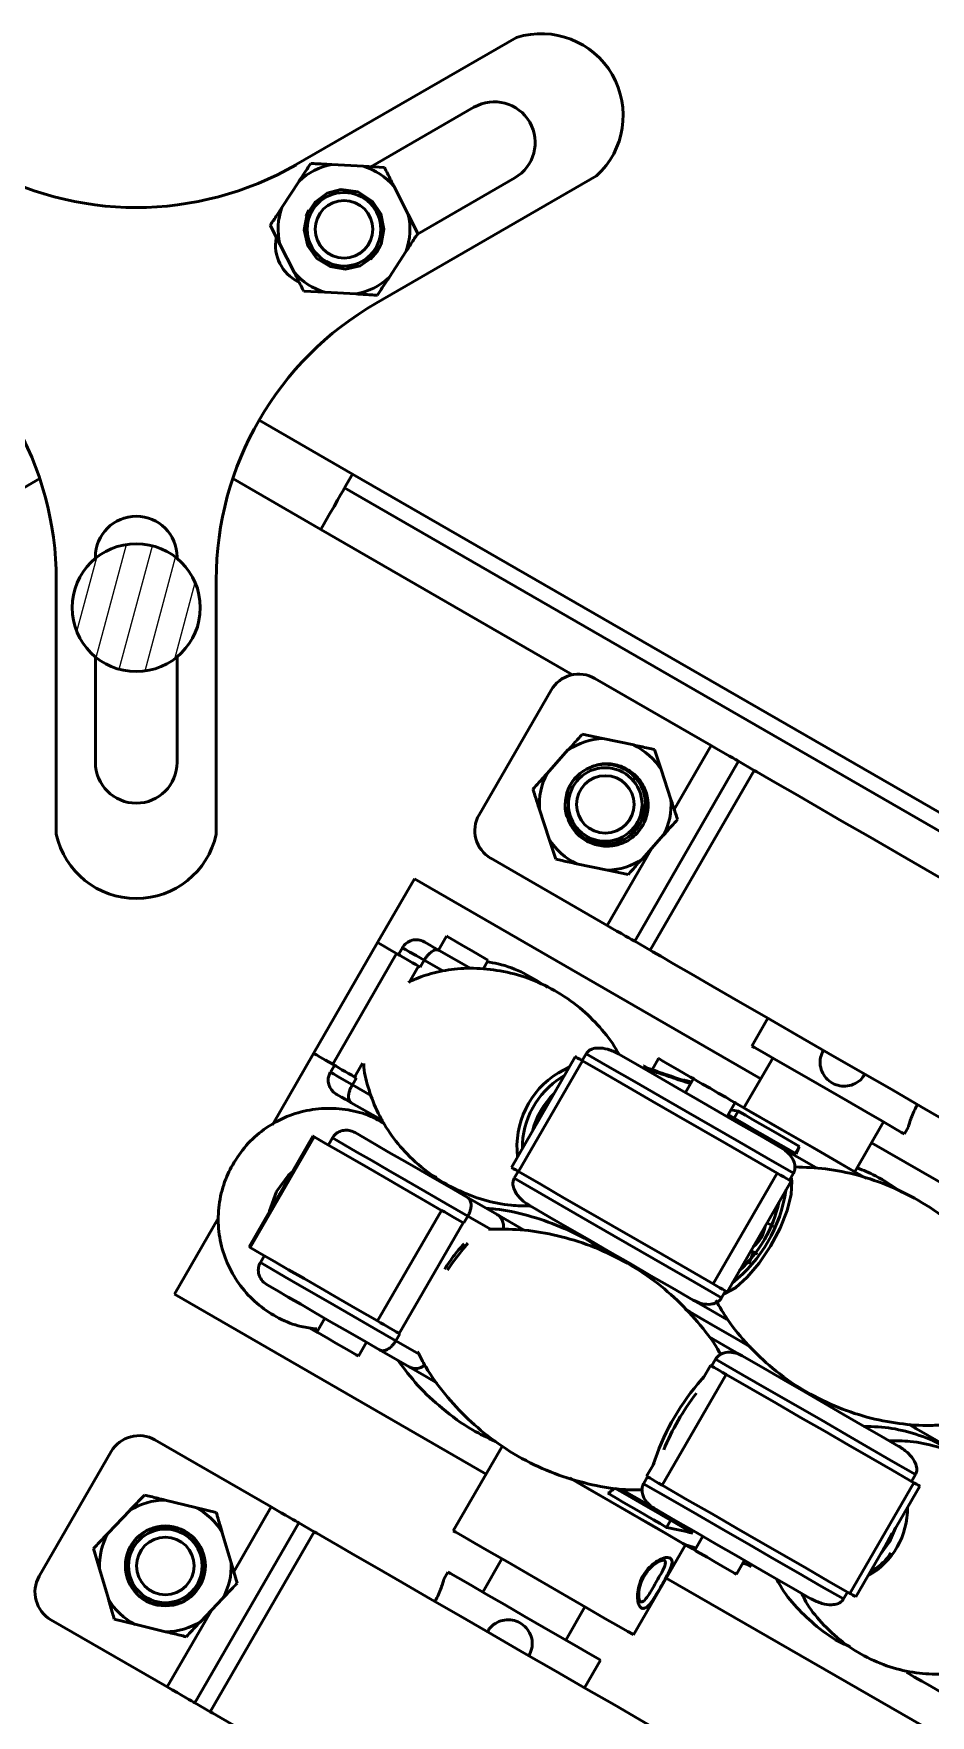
# Model space of a CAD drawing. Header units: millimetres. Extents: x 263 to 2983, y 441 to 2500.
# Drawn here: x 802.7 to 858.8, y 1895.4 to 2000.6 of the extents above; entities that cross this region are included whole.
import ezdxf

# ---------------------------------------------------------------- set-up
doc = ezdxf.new("R2010")
doc.units = ezdxf.units.MM
doc.header["$LTSCALE"] = 0.5
doc.layers.add('BOL', color=7, linetype='Continuous', lineweight=50)
doc.layers.add('HAT', color=3, linetype='Continuous')

msp = doc.modelspace()

# ---------------------------------------------------------------- hatches: boundary and pattern name
at = {"layer": 'HAT'}
h = msp.add_hatch(dxfattribs=at)
h.set_pattern_fill('ANSI31', color=256, scale=0.5, angle=30)
h.paths.add_polyline_path([(813.15, 1964.7, 1), (805.15, 1964.7, 1)])

# ---------------------------------------------------------------- linework, layer by layer
at = {"layer": 'BOL'}
for p, q in [((832.93, 2000.37), (819.15, 1992.41)), ((830.26, 1996), (823.82, 1992.28)), ((821.38, 1992.41), (823.35, 1992.31)), ((818.26, 1989.73), (819.33, 1991.38)), ((823.35, 1992.31), (824.67, 1992.23)), ((824.15, 1983.75), (837.93, 1991.71)), ((826.73, 1988.07), (832.81, 1991.58)), ((825.27, 1991.05), (826.16, 1989.3)), ((819.78, 1989.19), (819.95, 1989.57)), ((826.16, 1989.3), (826.76, 1988.11)), ((818.13, 1987.44), (817.53, 1988.62)), ((819.02, 1985.68), (818.13, 1987.44)), ((824.44, 1987.38), (824.24, 1987)), ((824.24, 1987), (823.8, 1986.49)), ((826.03, 1987), (824.96, 1985.36)), ((820.94, 1984.43), (819.62, 1984.5)), ((822.9, 1984.32), (820.94, 1984.43)), ((816.83, 1976.43), (822.68, 1973.06)), ((803.12, 1972.77), (797.62, 1969.59)), ((820.68, 1969.59), (815.18, 1972.77)), ((822.18, 1972.19), (822.68, 1973.06)), ((900.62, 1928.06), (822.68, 1973.06)), ((900.12, 1927.19), (822.18, 1972.19)), ((836.42, 1960.5), (820.68, 1969.59)), ((806.6, 1967.87), (806.6, 1967.78)), ((811.7, 1967.78), (811.7, 1967.87)), ((804.15, 1966.43), (804.15, 1950.52)), ((814.15, 1950.52), (814.15, 1966.43)), ((806.6, 1961.62), (806.6, 1955.02)), ((811.7, 1955.02), (811.7, 1961.62)), ((837.82, 1960.27), (845.09, 1956.08)), ((835.09, 1959.54), (830.59, 1951.75)), ((838.33, 1956.51), (837.03, 1956.78)), ((836.14, 1955.8), (834.83, 1954.33)), ((840.25, 1956.11), (838.33, 1956.51)), ((841.96, 1954.57), (841.55, 1955.83)), ((845.09, 1956.08), (842.78, 1952.08)), ((846.81, 1955.09), (840.31, 1943.83)), ((847.78, 1954.52), (841.28, 1943.27)), ((842.57, 1952.71), (841.96, 1954.57)), ((847.78, 1954.52), (846.81, 1955.09)), ((834.36, 1952.08), (834.97, 1950.22)), ((840.33, 1950.73), (840.45, 1950.9)), ((840.79, 1948.99), (842.1, 1950.46)), ((834.97, 1950.22), (835.38, 1948.96)), ((841.38, 1949.65), (838.59, 1944.82)), ((831.32, 1949.02), (838.59, 1944.82)), ((836.68, 1948.68), (838.61, 1948.28)), ((838.61, 1948.28), (839.9, 1948.01)), ((826.54, 1947.73), (824.24, 1943.75)), ((848.19, 1935.23), (826.54, 1947.73)), ((828.55, 1944.15), (828.05, 1943.28)), ((824.24, 1943.75), (820.24, 1936.82)), ((821.43, 1936.14), (825.43, 1943.06)), ((825.79, 1943.43), (825.54, 1943)), ((828.09, 1943.26), (830.06, 1942.12)), ((841.28, 1943.27), (840.31, 1943.83)), ((826.8, 1942.27), (826.21, 1941.25)), ((826.8, 1942.27), (826.91, 1942.21)), ((827.16, 1942.64), (826.91, 1942.21)), ((828.35, 1941.96), (827.16, 1942.64)), ((830.83, 1942.09), (831.15, 1942.65)), ((831.13, 1942.66), (831.15, 1942.65)), ((848.64, 1939.02), (847.64, 1937.28)), ((820.24, 1936.82), (817.66, 1932.36)), ((837.28, 1936.8), (837.03, 1936.37)), ((821.54, 1936.07), (821.29, 1935.64)), ((823.29, 1936.2), (822.8, 1935.34)), ((836.6, 1936.61), (832.6, 1929.68)), ((837.04, 1936.36), (833.04, 1929.43)), ((835.54, 1935.61), (836.22, 1935.95)), ((841.8, 1936.5), (841.4, 1935.8)), ((848.94, 1936.53), (847.14, 1933.42)), ((822.66, 1934.85), (822.91, 1935.28)), ((822.66, 1934.85), (823.85, 1934.16)), ((822.8, 1935.34), (822.91, 1935.28)), ((835.74, 1935.33), (835.92, 1935.43)), ((843.4, 1935.16), (843.35, 1935.08)), ((843.99, 1935.24), (843.49, 1934.37)), ((843.86, 1935.02), (843.52, 1935.13)), ((824.58, 1932.59), (822.59, 1933.73)), ((846.09, 1932.87), (846.59, 1933.74)), ((846.56, 1933.75), (846.59, 1933.74)), ((823.53, 1933.19), (823.69, 1932.89)), ((846.79, 1933.2), (846.32, 1933.28)), ((846.54, 1932.76), (846.79, 1933.2)), ((854.07, 1929.42), (855.87, 1932.53)), ((820.2, 1931.65), (816.2, 1924.72)), ((820.28, 1931.6), (816.28, 1924.67)), ((821.41, 1931.53), (821.16, 1931.1)), ((857.17, 1931.78), (857.43, 1932.23)), ((850.35, 1930.56), (850.61, 1931)), ((876.77, 1918.73), (855.12, 1931.23)), ((827.58, 1929.12), (827.49, 1929.33)), ((832.78, 1929.01), (833.03, 1929.44)), ((845.22, 1922.4), (849.22, 1929.33)), ((850.24, 1929.32), (849.99, 1928.89)), ((846.1, 1921.89), (850.1, 1928.82)), ((829.86, 1927.8), (831.71, 1926.74)), ((814.3, 1926.54), (811.54, 1921.75)), ((824.24, 1920.08), (828.24, 1927)), ((829.59, 1926.23), (825.59, 1919.3)), ((829.63, 1926.21), (829.59, 1926.23)), ((829.88, 1926.64), (829.63, 1926.21)), ((831.29, 1925.82), (829.88, 1926.64)), ((831.71, 1926.74), (833.37, 1925.78)), ((848.98, 1926), (848.6, 1926.22)), ((816.91, 1923.74), (817.16, 1924.17)), ((829.65, 1924.91), (829.38, 1924.62)), ((829.6, 1924.61), (829.89, 1924.94)), ((838.54, 1924.52), (838.45, 1924.36)), ((847.6, 1924.49), (847.98, 1924.27)), ((845.74, 1921.52), (845.99, 1921.96)), ((811.54, 1921.75), (831.02, 1910.5)), ((820.95, 1920.25), (820.45, 1919.38)), ((820.45, 1919.38), (819.97, 1919.66)), ((825.38, 1918.84), (825.63, 1919.28)), ((825.38, 1918.84), (826.83, 1918)), ((825.63, 1919.28), (825.59, 1919.3)), ((823.04, 1917.88), (823.54, 1918.75)), ((826.21, 1917.21), (824.36, 1918.27)), ((846.02, 1916.74), (842.02, 1909.81)), ((845.05, 1917.3), (844.57, 1916.46)), ((845.37, 1917.7), (845.12, 1917.26)), ((844.25, 1916.15), (844.64, 1916.58)), ((857.92, 1913.33), (857.43, 1913.62)), ((817.59, 1908.45), (810.32, 1912.64)), ((860.53, 1911.83), (857.92, 1913.33)), ((803.09, 1904.12), (807.59, 1911.91)), ((832.04, 1912.27), (828.97, 1906.95)), ((841.54, 1911.21), (841.05, 1910.37)), ((857.87, 1910.48), (857.62, 1910.05)), ((840.87, 1909.9), (841.12, 1910.33)), ((853.77, 1903.03), (857.77, 1909.96)), ((854.13, 1902.82), (858.13, 1909.75)), ((810.95, 1908.88), (812.86, 1908.42)), ((812.86, 1908.42), (814.15, 1908.11)), ((815.25, 1904.39), (817.59, 1908.45)), ((807.39, 1906.81), (808.75, 1908.23)), ((812.81, 1896.2), (819.31, 1907.45)), ((820.28, 1906.89), (819.31, 1907.45)), ((842.56, 1907.61), (842.31, 1907.17)), ((813.78, 1895.63), (820.28, 1906.89)), ((814.53, 1906.83), (815.08, 1904.95)), ((844.57, 1906.61), (844.07, 1905.74)), ((806.85, 1904.58), (806.48, 1905.85)), ((832.01, 1905.2), (830.81, 1903.12)), ((840.23, 1900.45), (843.48, 1906.08)), ((843.48, 1906.08), (844.17, 1905.87)), ((846.67, 1904.24), (847.17, 1905.11)), ((807.41, 1902.69), (806.85, 1904.58)), ((815.08, 1904.95), (815.46, 1903.68)), ((828.64, 1904.37), (828.38, 1903.93)), ((847.35, 1904.85), (847.07, 1904.94)), ((847.35, 1904.85), (847.59, 1904.71)), ((842.28, 1904), (861.77, 1892.75)), ((853.37, 1902.69), (853.62, 1903.12)), ((811.09, 1897.19), (813.88, 1902.02)), ((814.54, 1902.72), (813.19, 1901.29)), ((836, 1900.12), (837.2, 1902.2)), ((811.09, 1897.19), (803.82, 1901.38)), ((809.07, 1901.11), (807.78, 1901.42)), ((810.98, 1900.64), (809.07, 1901.11)), ((837.17, 1897.14), (838.17, 1898.87)), ((857.32, 1898.1), (857.31, 1898.1)), ((813.78, 1895.63), (812.81, 1896.2))]:
    msp.add_line(p, q, dxfattribs=at)
at = {"layer": 'BOL', "flags": 128}
for points in [[(819.84, 1989.31), (820.33, 1990.07), (821.08, 1990.62), (821.95, 1990.85), (823.01, 1990.7), (823.92, 1990.11), (824.44, 1989.33), (824.63, 1988.38), (824.46, 1987.44), (823.94, 1986.64), (823.14, 1986.09), (822.23, 1985.88), (821.28, 1986.03), (820.45, 1986.54), (819.88, 1987.34), (819.65, 1988.33), (819.84, 1989.31), (819.84, 1989.31)], [(820.68, 1969.59), (820.98, 1970.1), (821.26, 1970.59), (821.52, 1971.03), (821.74, 1971.43), (821.93, 1971.75), (822.07, 1971.99), (822.15, 1972.14), (822.18, 1972.19)], [(845.09, 1956.08), (845.4, 1955.9), (845.7, 1955.73), (845.98, 1955.56), (846.23, 1955.42), (846.44, 1955.3), (846.61, 1955.2), (846.74, 1955.13), (846.81, 1955.09)], [(847.78, 1954.52), (847.94, 1954.43), (848.44, 1954.14), (849.24, 1953.68), (850.34, 1953.05), (851.69, 1952.27), (853.27, 1951.35), (855.03, 1950.34), (856.93, 1949.24), (858.9, 1948.1), (860.91, 1946.95), (862.88, 1945.81), (864.77, 1944.71), (866.54, 1943.7), (868.12, 1942.78), (869.47, 1942), (870.57, 1941.37), (871.37, 1940.9), (871.86, 1940.62), (872.03, 1940.52)], [(828.55, 1944.15), (828.58, 1944.13), (828.77, 1944.02), (829.13, 1943.82), (829.59, 1943.55), (830.1, 1943.25), (830.57, 1942.98), (830.93, 1942.77), (831.13, 1942.66)], [(838.59, 1944.82), (838.9, 1944.64), (839.2, 1944.47), (839.48, 1944.31), (839.73, 1944.16), (839.94, 1944.04), (840.11, 1943.94), (840.24, 1943.87), (840.31, 1943.83)], [(824.24, 1943.75), (824.28, 1943.73), (824.42, 1943.65), (824.66, 1943.51), (824.99, 1943.32), (825.43, 1943.06)], [(825.43, 1943.06), (825.52, 1943.01), (825.65, 1942.94), (825.81, 1942.84), (826.01, 1942.73), (826.21, 1942.61), (826.42, 1942.49), (826.62, 1942.37), (826.8, 1942.27)], [(827.16, 1942.64), (826.65, 1942.94), (826.25, 1943.16), (825.98, 1943.32), (825.82, 1943.41), (825.79, 1943.43)], [(827.15, 1943.8), (827.19, 1943.78), (827.3, 1943.71), (827.49, 1943.61), (827.75, 1943.45), (828.09, 1943.26)], [(841.28, 1943.27), (841.44, 1943.17), (841.94, 1942.89), (842.74, 1942.42), (843.84, 1941.79), (845.19, 1941.01), (846.77, 1940.09), (848.53, 1939.08), (850.43, 1937.98), (852.4, 1936.84), (854.41, 1935.69), (856.38, 1934.55), (858.27, 1933.45), (860.04, 1932.44), (861.62, 1931.52), (862.97, 1930.74), (864.07, 1930.11), (864.87, 1929.64), (865.36, 1929.36), (865.53, 1929.27)], [(820.24, 1936.82), (820.28, 1936.8), (820.42, 1936.72), (820.65, 1936.58), (820.99, 1936.39), (821.43, 1936.14)], [(850.24, 1929.32), (848.54, 1930.3), (846.85, 1931.28), (845.17, 1932.25), (843.51, 1933.2), (841.89, 1934.14), (840.3, 1935.06), (838.76, 1935.94), (837.28, 1936.8)], [(839.31, 1936.78), (840.49, 1936.1), (841.71, 1935.39), (842.96, 1934.67), (844.23, 1933.94), (845.52, 1933.19), (846.83, 1932.44), (848.15, 1931.68), (849.47, 1930.91)], [(852.4, 1934.53), (851.17, 1935.25), (850.02, 1935.91), (849.04, 1936.48), (848.28, 1936.92), (847.8, 1937.19), (847.64, 1937.28)], [(821.29, 1935.64), (821.32, 1935.62), (821.48, 1935.53), (821.75, 1935.37), (822.15, 1935.14), (822.66, 1934.85)], [(822.8, 1935.34), (822.62, 1935.45), (822.42, 1935.56), (822.21, 1935.68), (822.01, 1935.8), (821.81, 1935.91), (821.65, 1936.01), (821.52, 1936.09), (821.43, 1936.14)], [(836.6, 1936.61), (836.61, 1936.61), (836.65, 1936.59), (836.74, 1936.53), (836.88, 1936.46), (837.04, 1936.36)], [(837.04, 1936.36), (838.46, 1935.54), (839.91, 1934.7), (841.4, 1933.84), (842.93, 1932.96), (844.48, 1932.06), (846.05, 1931.16), (847.63, 1930.24), (849.22, 1929.33)], [(840.86, 1936.04), (840.88, 1936.03), (840.94, 1936), (841.04, 1935.94), (841.2, 1935.85), (841.4, 1935.73)], [(841.8, 1936.5), (841.82, 1936.49), (842.01, 1936.37), (842.37, 1936.17), (842.84, 1935.9), (843.35, 1935.61), (843.81, 1935.34), (843.99, 1935.24)], [(843.8, 1934.93), (843.65, 1935.02), (843.54, 1935.08), (843.46, 1935.13), (843.41, 1935.16), (843.4, 1935.16)], [(843.99, 1935.24), (844.01, 1935.22), (844.2, 1935.11), (844.56, 1934.9), (845.03, 1934.64), (845.54, 1934.34), (846, 1934.07), (846.36, 1933.86), (846.56, 1933.75)], [(822.59, 1933.73), (822.25, 1933.93), (821.99, 1934.08), (821.8, 1934.19), (821.69, 1934.25), (821.65, 1934.27)], [(846.56, 1933.75), (846.64, 1933.71), (847.66, 1933.11), (848.85, 1932.43), (850.13, 1931.69), (851.44, 1930.93), (852.7, 1930.21), (853.85, 1929.54), (854.81, 1928.99)], [(854.77, 1929.01), (854.04, 1929.43), (852.92, 1930.08), (851.68, 1930.8), (850.37, 1931.55), (849.08, 1932.29), (847.87, 1932.99), (846.81, 1933.61), (846.56, 1933.75)], [(857.17, 1931.78), (857, 1931.88), (856.53, 1932.15), (855.77, 1932.59), (854.79, 1933.16), (853.64, 1933.82), (852.4, 1934.53)], [(846.15, 1932.99), (846.54, 1932.77), (847.16, 1932.41), (847.79, 1932.04), (848.44, 1931.67), (849.09, 1931.29), (849.75, 1930.91), (850.41, 1930.53)], [(850.61, 1931), (850.11, 1931.29), (849.61, 1931.58), (849.12, 1931.86), (848.63, 1932.14), (848.15, 1932.42), (847.68, 1932.69), (847.23, 1932.95), (846.79, 1933.2)], [(820.2, 1931.65), (820.22, 1931.64), (820.28, 1931.6)], [(828.24, 1927), (826.99, 1927.73), (825.8, 1928.41), (824.69, 1929.06), (823.64, 1929.66), (822.67, 1930.22), (821.79, 1930.73), (820.99, 1931.19), (820.28, 1931.6)], [(829.88, 1926.64), (828.51, 1927.43), (827.22, 1928.17), (826.02, 1928.87), (824.9, 1929.51), (823.87, 1930.11), (822.95, 1930.64), (822.12, 1931.12), (821.41, 1931.53)], [(822.83, 1931.86), (823.45, 1931.51), (824.15, 1931.1), (824.93, 1930.65), (825.78, 1930.16), (826.7, 1929.63), (827.69, 1929.05), (828.75, 1928.45), (829.86, 1927.8)], [(849.47, 1930.91), (849.54, 1930.87), (850.47, 1930.34), (851.48, 1929.76), (851.69, 1929.63)], [(817.91, 1928.18), (818.66, 1929.2), (818.93, 1929.44)], [(833.04, 1929.43), (832.88, 1929.53), (832.74, 1929.6), (832.65, 1929.66), (832.61, 1929.68), (832.6, 1929.68)], [(833.04, 1929.43), (834.46, 1928.61), (835.91, 1927.77), (837.4, 1926.91), (838.93, 1926.03), (840.48, 1925.14), (842.05, 1924.23), (843.63, 1923.32), (845.22, 1922.4)], [(849.22, 1929.33), (849.43, 1929.2), (849.63, 1929.09), (849.8, 1928.99), (849.94, 1928.91), (850.04, 1928.85), (850.09, 1928.83), (850.1, 1928.82)], [(832.78, 1929.01), (834.26, 1928.15), (835.8, 1927.26), (837.39, 1926.35), (839.01, 1925.41), (840.67, 1924.45), (842.35, 1923.48), (844.04, 1922.5), (845.74, 1921.52)], [(850.09, 1929.06), (850.13, 1928.83), (850.09, 1928), (849.84, 1926.99), (849.4, 1925.88), (848.81, 1924.75), (848.1, 1923.7), (847.35, 1922.82), (846.61, 1922.16), (845.94, 1921.8), (845.89, 1921.78)], [(817.48, 1926.93), (817.49, 1926.98), (817.91, 1928.18)], [(843.97, 1921.39), (842.65, 1922.15), (841.33, 1922.91), (840.02, 1923.67), (838.73, 1924.41), (837.46, 1925.15), (836.21, 1925.87), (834.99, 1926.57), (833.81, 1927.26)], [(828.24, 1927), (828.43, 1926.9), (828.63, 1926.78), (828.84, 1926.66), (829.05, 1926.54), (829.23, 1926.43), (829.39, 1926.34), (829.52, 1926.27), (829.59, 1926.23)], [(816.28, 1924.67), (816.22, 1924.71), (816.2, 1924.72)], [(824.24, 1920.08), (822.99, 1920.8), (821.8, 1921.49), (820.69, 1922.13), (819.64, 1922.73), (818.67, 1923.29), (817.79, 1923.8), (816.99, 1924.26), (816.28, 1924.67)], [(828.6, 1923.25), (828.9, 1923.7), (829.6, 1924.61)], [(847.45, 1923.64), (847.7, 1924.31), (847.74, 1924.41)], [(816.91, 1923.74), (817.62, 1923.32), (818.45, 1922.85), (819.37, 1922.31), (820.4, 1921.72), (821.52, 1921.07), (822.72, 1920.38), (824.01, 1919.63), (825.38, 1918.84)], [(824.36, 1918.27), (823.25, 1918.92), (822.19, 1919.53), (821.2, 1920.1), (820.28, 1920.63), (819.43, 1921.13), (818.65, 1921.58), (817.95, 1921.98), (817.33, 1922.34)], [(846.1, 1921.89), (846.09, 1921.9), (846.04, 1921.93), (845.94, 1921.98), (845.8, 1922.06), (845.63, 1922.16), (845.43, 1922.28), (845.22, 1922.4)], [(846.08, 1920.17), (844.77, 1920.93), (843.97, 1921.39)], [(825.59, 1919.3), (825.52, 1919.34), (825.39, 1919.41), (825.23, 1919.51), (825.05, 1919.61), (824.84, 1919.73), (824.63, 1919.85), (824.43, 1919.97), (824.24, 1920.08)], [(847.55, 1918.46), (846.67, 1918.96), (845.37, 1919.71), (844.02, 1920.49), (843.49, 1920.8)], [(843.49, 1920.8), (843.75, 1920.65), (845.11, 1919.87), (846.42, 1919.11), (847.54, 1918.46)], [(821.63, 1918.7), (821.15, 1918.98), (820.75, 1919.21), (820.51, 1919.35), (820.45, 1919.38)], [(844.96, 1919.08), (846.5, 1918.2), (847.03, 1917.89)], [(823.04, 1917.88), (823.04, 1917.89), (822.9, 1917.97), (822.58, 1918.15), (822.14, 1918.41), (821.63, 1918.7)], [(847.03, 1917.89), (848.34, 1917.14), (849.63, 1916.39), (850.9, 1915.66), (852.15, 1914.93), (853.37, 1914.23), (854.56, 1913.54), (855.72, 1912.87), (856.83, 1912.23)], [(827.96, 1916.2), (827.29, 1916.59), (826.21, 1917.21)], [(845.05, 1917.3), (845.08, 1917.29), (845.15, 1917.24), (845.27, 1917.18), (845.42, 1917.09), (845.61, 1916.98), (845.81, 1916.86), (846.02, 1916.74)], [(857.87, 1910.48), (856.48, 1911.28), (855.03, 1912.11), (853.53, 1912.99), (851.97, 1913.89), (850.36, 1914.81), (848.72, 1915.76), (847.05, 1916.72), (845.37, 1917.7)], [(857.77, 1909.96), (856.45, 1910.72), (855.07, 1911.52), (853.65, 1912.34), (852.19, 1913.18), (850.68, 1914.05), (849.15, 1914.93), (847.6, 1915.83), (846.02, 1916.74)], [(842.02, 1909.81), (841.81, 1909.93), (841.61, 1910.05), (841.42, 1910.16), (841.27, 1910.25), (841.15, 1910.32), (841.08, 1910.36), (841.05, 1910.37)], [(843.48, 1906.08), (843.36, 1906.15), (842.94, 1906.4), (842.24, 1906.8), (841.31, 1907.34), (840.19, 1907.98), (838.95, 1908.7), (837.64, 1909.45), (836.35, 1910.2), (836.26, 1910.25)], [(836.29, 1910.24), (837.5, 1909.54), (838.8, 1908.78), (840.06, 1908.06), (841.19, 1907.4), (842.15, 1906.85), (842.87, 1906.44), (843.32, 1906.17), (843.48, 1906.08), (843.48, 1906.08)], [(838.63, 1909.3), (839.13, 1909.01), (839.62, 1908.73), (840.1, 1908.45), (840.57, 1908.18), (841.03, 1907.91), (841.48, 1907.65), (841.9, 1907.41), (842.31, 1907.17)], [(843.95, 1906.81), (843.41, 1907.12), (842.85, 1907.45), (842.26, 1907.79), (841.65, 1908.14), (841.03, 1908.5), (840.39, 1908.87), (839.74, 1909.24), (839.08, 1909.62)], [(841.53, 1908.37), (841.18, 1908.57), (840.25, 1909.1), (839.52, 1909.52)], [(840.87, 1909.9), (842.55, 1908.93), (844.22, 1907.97), (845.86, 1907.02), (847.47, 1906.09), (849.03, 1905.19), (850.53, 1904.32), (851.98, 1903.48), (853.37, 1902.69)], [(853.77, 1903.03), (852.45, 1903.79), (851.07, 1904.59), (849.65, 1905.41), (848.19, 1906.25), (846.68, 1907.12), (845.15, 1908.01), (843.6, 1908.9), (842.02, 1909.81)], [(857.77, 1909.96), (857.92, 1909.87), (858.04, 1909.8), (858.11, 1909.76), (858.13, 1909.75)], [(817.59, 1908.45), (817.9, 1908.27), (818.2, 1908.09), (818.48, 1907.93), (818.73, 1907.79), (818.94, 1907.66), (819.11, 1907.57), (819.24, 1907.49), (819.31, 1907.45)], [(851.33, 1902.7), (850.22, 1903.35), (849.06, 1904.01), (847.87, 1904.7), (846.65, 1905.41), (845.4, 1906.13), (844.13, 1906.86), (842.84, 1907.61), (841.53, 1908.37)], [(808.48, 1904.74), (808.63, 1905.63), (809.11, 1906.43), (809.82, 1906.97), (810.86, 1907.25), (811.92, 1907.06), (812.71, 1906.55), (813.26, 1905.74), (813.46, 1904.81), (813.29, 1903.88), (812.77, 1903.05), (812.01, 1902.5), (811.07, 1902.28), (810.11, 1902.42), (809.28, 1902.93), (808.69, 1903.77), (808.48, 1904.74), (808.48, 1904.74)], [(844.53, 1892.89), (844.36, 1892.99), (843.87, 1893.27), (843.07, 1893.74), (841.97, 1894.37), (840.62, 1895.15), (839.04, 1896.06), (837.27, 1897.08), (835.38, 1898.17), (833.41, 1899.31), (831.4, 1900.47), (829.43, 1901.61), (827.53, 1902.7), (825.77, 1903.72), (824.19, 1904.63), (822.84, 1905.42), (821.74, 1906.05), (820.94, 1906.51), (820.44, 1906.8), (820.28, 1906.89)], [(839.88, 1900.65), (839.29, 1901), (838.45, 1901.48), (837.39, 1902.09), (836.19, 1902.79), (834.9, 1903.53), (833.6, 1904.28), (832.35, 1905.01), (831.22, 1905.66), (830.27, 1906.2), (829.56, 1906.61), (829.12, 1906.87), (828.97, 1906.95)], [(856.62, 1907.14), (856.25, 1906.26), (855.64, 1905.44)], [(856.41, 1906.78), (855.94, 1905.93), (855.85, 1905.8)], [(844.07, 1905.74), (843.94, 1905.82), (843.49, 1906.08), (843.48, 1906.08)], [(846.67, 1904.24), (846.67, 1904.24), (846.56, 1904.31), (846.26, 1904.48), (845.83, 1904.73), (845.33, 1905.01), (844.84, 1905.3), (844.43, 1905.54), (844.16, 1905.69), (844.07, 1905.74)], [(828.64, 1904.37), (828.8, 1904.28), (829.28, 1904.01), (830.04, 1903.57), (831.02, 1903), (832.17, 1902.34), (833.4, 1901.62)], [(833.4, 1901.62), (834.64, 1900.91), (835.79, 1900.25), (836.77, 1899.68), (837.53, 1899.24), (838, 1898.97), (838.17, 1898.87)], [(840.23, 1900.45), (840.19, 1900.48), (839.88, 1900.65)], [(859.9, 1896.6), (859.86, 1896.63), (859.64, 1896.76), (859.25, 1896.98), (858.78, 1897.25), (858.27, 1897.55), (857.81, 1897.81), (857.48, 1898), (857.32, 1898.1)], [(811.09, 1897.19), (811.4, 1897.01), (811.7, 1896.84), (811.98, 1896.67), (812.23, 1896.53), (812.44, 1896.41), (812.61, 1896.31), (812.74, 1896.24), (812.81, 1896.2)], [(838.03, 1881.63), (837.86, 1881.73), (837.37, 1882.01), (836.57, 1882.48), (835.47, 1883.11), (834.12, 1883.89), (832.54, 1884.81), (830.77, 1885.82), (828.88, 1886.92), (826.91, 1888.06), (824.9, 1889.21), (822.93, 1890.35), (821.03, 1891.45), (819.27, 1892.46), (817.69, 1893.38), (816.34, 1894.16), (815.24, 1894.79), (814.44, 1895.25), (813.94, 1895.54), (813.78, 1895.63)]]:
    msp.add_lwpolyline(points, dxfattribs=at)
at = {"layer": 'BOL'}
for centre, radius in [((822.14, 1988.37), 2.3), ((822.14, 1988.37), 1.8), ((809.15, 1964.7), 4), ((838.47, 1952.39), 2.3), ((838.47, 1952.39), 1.8), ((810.97, 1904.76), 2.5), ((810.97, 1904.76), 2.3), ((810.97, 1904.76), 1.8)]:
    msp.add_circle(centre, radius, dxfattribs=at)
for centre, radius, start, end in [((834.47, 1995.48), 5.12, 312.5071, 107.4943), ((831.54, 1993.79), 2.55, 300, 120), ((809.15, 2009.73), 20, 240, 300), ((822.14, 1988.37), 4.12, 100.6371, 133.0476), ((822.14, 1988.37), 4.12, 40.6371, 73.0476), ((822.14, 1988.37), 4.12, 160.6371, 193.0476), ((822.14, 1988.37), 4.12, 340.6371, 13.0476), ((820.41, 1987.37), 2.55, 169.4308, 243.6787), ((822.14, 1988.37), 4.12, 220.6371, 253.0476), ((822.14, 1988.37), 4.12, 280.6371, 313.0476), ((784.15, 1966.43), 20, 360, 60), ((834.15, 1966.43), 20, 120, 180), ((809.15, 1967.87), 2.55, 360, 180), ((836.82, 1958.54), 2, 60, 150), ((838.47, 1952.39), 4.12, 91.9214, 124.3319), ((838.47, 1952.39), 4.12, 31.9214, 64.3319), ((809.15, 1955.02), 2.55, 180, 360), ((838.47, 1952.39), 2.5, 112.2227, 202.7497), ((838.49, 1952.41), 2.49, 197.5234, 112.8204), ((838.47, 1952.39), 4.12, 151.9214, 184.3319), ((838.47, 1952.39), 4.12, 331.9214, 4.3319), ((832.32, 1950.75), 2, 150, 240), ((809.15, 1951.63), 5.12, 192.5071, 347.4943), ((838.47, 1952.39), 4.12, 211.9214, 244.3319), ((838.47, 1952.39), 4.12, 271.9214, 304.3319), ((826.65, 1942.93), 1, 60, 150), ((822.15, 1935.14), 1, 150, 240), ((838.4, 1930.97), 5.45, 121.6015, 186.595), ((838.48, 1930.91), 5.19, 121.7646, 180.5341), ((838.36, 1930.98), 4.53, 133.0923, 166.9103), ((838.13, 1931.11), 4.23, 134.2099, 165.7889), ((840.71, 1929.62), 9.16, 308.4869, 351.514), ((841.31, 1929.28), 8.21, 312.5257, 347.4751), ((846.36, 1926.36), 2.14, 309.6243, 350.3773), ((855.82, 1906.5), 15.06, 140.1542, 162.2585), ((856.41, 1906.13), 15.45, 142.3899, 157.6096), ((809.32, 1910.91), 2, 60, 150), ((810.97, 1904.76), 4.12, 90.1872, 122.5977), ((810.97, 1904.76), 4.12, 30.1872, 62.5977), ((852.5, 1908.38), 4.87, 299.3249, 0.6751), ((810.97, 1904.76), 4.12, 150.1872, 182.5977), ((804.82, 1903.12), 2, 150, 240), ((810.97, 1904.76), 4.12, 330.1872, 2.5977), ((947.15, 2064.39), 186.43, 239.9397, 240.0676), ((810.97, 1904.76), 4.12, 210.1872, 242.5977), ((810.97, 1904.76), 4.12, 270.1872, 302.5977)]:
    msp.add_arc(centre, radius, start, end, dxfattribs=at)
for points, knots in [([(819.33, 1991.38), (819.37, 1991.43), (819.61, 1991.81), (819.85, 1992.17), (820.06, 1992.49)], [0, 0, 0, 0, 0.146018, 1, 1, 1, 1]), ([(820.06, 1992.49), (820.19, 1992.48), (820.63, 1992.46), (821.08, 1992.43), (821.38, 1992.41)], [0, 0, 0, 0, 0.309691, 1, 1, 1, 1]), ([(824.67, 1992.23), (824.73, 1992.11), (824.93, 1991.72), (825.13, 1991.32), (825.27, 1991.05)], [0, 0, 0, 0, 0.309679, 1, 1, 1, 1]), ([(817.53, 1988.62), (817.67, 1988.84), (817.91, 1989.2), (818.16, 1989.58), (818.26, 1989.73)], [0, 0, 0, 0, 0.592724, 1, 1, 1, 1]), ([(820.02, 1989.24), (819.98, 1989.25), (819.93, 1989.28), (819.87, 1989.3), (819.84, 1989.31)], [0, 0, 0, 0, 0.560173, 1, 1, 1, 1]), ([(826.76, 1988.11), (826.61, 1987.89), (826.37, 1987.53), (826.13, 1987.15), (826.03, 1987)], [0, 0, 0, 0, 0.5927526, 1, 1, 1, 1]), ([(819.62, 1984.5), (819.56, 1984.62), (819.36, 1985.01), (819.16, 1985.41), (819.02, 1985.68)], [0, 0, 0, 0, 0.309741, 1, 1, 1, 1]), ([(824.96, 1985.36), (824.92, 1985.3), (824.67, 1984.93), (824.43, 1984.56), (824.23, 1984.24)], [0, 0, 0, 0, 0.145946, 1, 1, 1, 1]), ([(824.23, 1984.24), (824.09, 1984.25), (823.66, 1984.28), (823.21, 1984.3), (822.9, 1984.32)], [0, 0, 0, 0, 0.309708, 1, 1, 1, 1]), ([(837.03, 1956.78), (836.86, 1956.59), (836.57, 1956.27), (836.27, 1955.93), (836.14, 1955.8)], [0, 0, 0, 0, 0.592742, 1, 1, 1, 1]), ([(841.55, 1955.83), (841.42, 1955.86), (840.99, 1955.95), (840.55, 1956.04), (840.25, 1956.11)], [0, 0, 0, 0, 0.3096895, 1, 1, 1, 1]), ([(837.52, 1954.71), (837.67, 1954.77), (838.09, 1954.93), (838.83, 1954.97), (839.66, 1954.74), (840.39, 1954.24), (840.92, 1953.53), (841.13, 1952.86), (841.15, 1952.47), (841.16, 1952.37)], [0, 0, 0, 0, 0.0965461, 0.2618125, 0.4269701, 0.5974974, 0.7694094, 0.9412572, 1, 1, 1, 1]), ([(834.83, 1954.33), (834.79, 1954.28), (834.49, 1953.95), (834.2, 1953.62), (833.95, 1953.35)], [0, 0, 0, 0, 0.14604, 1, 1, 1, 1]), ([(836.14, 1951.52), (836.14, 1951.52), (835.96, 1951.81), (835.94, 1952.51), (836.15, 1953.43), (836.54, 1954.09), (836.89, 1954.29), (836.95, 1954.33)], [0, 0, 0, 0, 0.008205, 0.319013, 0.617836, 0.924796, 1, 1, 1, 1]), ([(840.19, 1953.92), (840.22, 1953.94), (840.26, 1953.99), (840.31, 1954.03), (840.33, 1954.05)], [0, 0, 0, 0, 0.559956, 1, 1, 1, 1]), ([(833.95, 1953.35), (833.99, 1953.22), (834.13, 1952.8), (834.26, 1952.38), (834.36, 1952.08)], [0, 0, 0, 0, 0.309726, 1, 1, 1, 1]), ([(842.99, 1951.44), (842.95, 1951.57), (842.81, 1951.99), (842.67, 1952.41), (842.57, 1952.71)], [0, 0, 0, 0, 0.309728, 1, 1, 1, 1]), ([(840.36, 1950.48), (840.23, 1950.38), (839.88, 1950.08), (839.16, 1949.8), (838.26, 1949.75), (837.39, 1950), (836.68, 1950.52), (836.31, 1951.06), (836.18, 1951.37), (836.16, 1951.43)], [0, 0, 0, 0, 0.097301, 0.273053, 0.4488, 0.62463, 0.796273, 0.965286, 1, 1, 1, 1]), ([(840.96, 1952.36), (840.92, 1952.05), (840.85, 1951.4), (840.42, 1950.88), (840.19, 1950.61)], [0, 0, 0, 0, 0.45943, 1, 1, 1, 1]), ([(841.16, 1952.37), (841.16, 1952.34), (841.15, 1952.19), (841.1, 1951.75), (840.88, 1951.1), (840.52, 1950.67), (840.36, 1950.48)], [0, 0, 0, 0, 0.041752, 0.209041, 0.639774, 1, 1, 1, 1]), ([(842.1, 1950.46), (842.14, 1950.5), (842.44, 1950.84), (842.74, 1951.17), (842.99, 1951.44)], [0, 0, 0, 0, 0.146027, 1, 1, 1, 1]), ([(835.38, 1948.96), (835.52, 1948.93), (835.94, 1948.84), (836.38, 1948.75), (836.68, 1948.68)], [0, 0, 0, 0, 0.3096895, 1, 1, 1, 1]), ([(839.9, 1948.01), (840.08, 1948.2), (840.37, 1948.52), (840.67, 1948.86), (840.79, 1948.99)], [0, 0, 0, 0, 0.592742, 1, 1, 1, 1]), ([(828.09, 1943.26), (828.09, 1943.26), (828.03, 1943.3), (827.89, 1943.32), (827.65, 1943.21), (827.44, 1943.03), (827.28, 1942.85), (827.2, 1942.71), (827.16, 1942.64)], [0, 0, 0, 0, 0.002976, 0.336048, 0.617226, 0.78559, 0.892377, 1, 1, 1, 1]), ([(839.3, 1936.79), (839.28, 1936.83), (839.02, 1937.37), (838.28, 1938.32), (837.05, 1939.6), (835.54, 1940.67), (833.87, 1941.49), (832.15, 1941.98), (830.46, 1942.18), (828.87, 1942.11), (827.45, 1941.8), (826.57, 1941.48), (826.19, 1941.27), (826.18, 1941.26)], [0, 0, 0, 0, 0.009607, 0.11984, 0.232311, 0.356288, 0.476777, 0.592842, 0.703849, 0.809143, 0.907806, 0.998622, 1, 1, 1, 1]), ([(834.87, 1940.94), (834.39, 1941.25), (833.42, 1941.87), (832.11, 1942.38), (831.3, 1942.51), (831.06, 1942.55)], [0, 0, 0, 0, 0.409738, 0.825632, 1, 1, 1, 1]), ([(837.28, 1936.8), (837.33, 1936.86), (837.42, 1936.99), (837.68, 1937.12), (838.09, 1937.18), (838.67, 1937.09), (839.09, 1936.91), (839.3, 1936.78), (839.31, 1936.78)], [0, 0, 0, 0, 0.107633, 0.214424, 0.382772, 0.663947, 0.99703, 1, 1, 1, 1]), ([(852.1, 1937.02), (852.04, 1936.86), (851.9, 1936.56), (851.89, 1936.06), (852.04, 1935.57), (852.35, 1935.16), (852.77, 1934.88), (853.25, 1934.75), (853.75, 1934.78), (854.22, 1934.98), (854.55, 1935.25), (854.65, 1935.46), (854.69, 1935.53)], [0, 0, 0, 0, 0.104621, 0.209166, 0.316179, 0.42496, 0.531113, 0.63449, 0.73896, 0.84677, 0.95527, 1, 1, 1, 1]), ([(823.38, 1936.18), (823.38, 1936.16), (823.38, 1935.67), (823.63, 1934.68), (824.15, 1933.23), (824.98, 1931.81), (826.1, 1930.44), (827.51, 1929.23), (829.14, 1928.27), (830.85, 1927.62), (832.41, 1927.28), (833.38, 1927.28), (833.77, 1927.28)], [0, 0, 0, 0, 0.003732, 0.103689, 0.209703, 0.320039, 0.433292, 0.560929, 0.685422, 0.805734, 0.921166, 1, 1, 1, 1]), ([(843.38, 1935.12), (843.03, 1935.24), (842.27, 1935.49), (841.52, 1935.76), (841.11, 1935.9)], [0, 0, 0, 0, 0.4549488, 1, 1, 1, 1]), ([(841.4, 1935.73), (841.8, 1935.6), (842.6, 1935.32), (843.4, 1935.06), (843.8, 1934.93)], [0, 0, 0, 0, 0.499977, 1, 1, 1, 1]), ([(822.66, 1934.85), (822.62, 1934.78), (822.55, 1934.64), (822.46, 1934.41), (822.41, 1934.14), (822.44, 1933.88), (822.53, 1933.77), (822.59, 1933.73), (822.59, 1933.73)], [0, 0, 0, 0, 0.10765, 0.214427, 0.382794, 0.663959, 0.997027, 1, 1, 1, 1]), ([(857.99, 1933.62), (857.91, 1933.47), (857.75, 1933.18), (857.59, 1932.77), (857.48, 1932.44), (857.42, 1932.24), (857.42, 1932.24), (857.42, 1932.23)], [0, 0, 0, 0, 0.209369, 0.418523, 0.632631, 0.85028, 1, 1, 1, 1]), ([(824.66, 1932.42), (824.44, 1932.55), (823.79, 1932.95), (822.58, 1933.29), (821.1, 1933.43), (819.62, 1933.25), (818.21, 1932.76), (816.95, 1931.98), (815.86, 1930.96), (815.34, 1930.12), (815.09, 1929.7)], [0, 0, 0, 0, 0.069885, 0.203476, 0.336857, 0.469991, 0.602874, 0.735548, 0.868097, 1, 1, 1, 1]), ([(821.41, 1931.53), (821.47, 1931.62), (821.6, 1931.79), (821.89, 1931.96), (822.21, 1932.03), (822.54, 1932), (822.74, 1931.91), (822.83, 1931.86)], [0, 0, 0, 0, 0.198839, 0.397494, 0.600974, 0.815768, 1, 1, 1, 1]), ([(850.24, 1929.32), (850.27, 1929.39), (850.33, 1929.54), (850.34, 1929.81), (850.24, 1930.17), (849.95, 1930.58), (849.65, 1930.81), (849.47, 1930.91), (849.47, 1930.91)], [0, 0, 0, 0, 0.107657, 0.214407, 0.382757, 0.663929, 0.997012, 1, 1, 1, 1]), ([(850.41, 1930.53), (850.44, 1930.6), (850.51, 1930.76), (850.57, 1930.92), (850.61, 1931)], [0, 0, 0, 0, 0.499986, 1, 1, 1, 1]), ([(815.09, 1929.7), (814.99, 1929.51), (814.68, 1928.88), (814.34, 1927.71), (814.23, 1926.23), (814.43, 1924.75), (814.95, 1923.35), (815.75, 1922.09), (816.8, 1921.03), (818.05, 1920.22), (819.29, 1919.72), (820.11, 1919.62), (820.43, 1919.58)], [0, 0, 0, 0, 0.047626, 0.156874, 0.266437, 0.376193, 0.486144, 0.596264, 0.70649, 0.81674, 0.926934, 1, 1, 1, 1]), ([(864.13, 1921.11), (864.09, 1921.2), (863.79, 1921.9), (862.99, 1923.13), (861.72, 1924.74), (860.15, 1926.23), (858.34, 1927.51), (856.34, 1928.53), (854.3, 1929.23), (852.29, 1929.64), (850.97, 1929.69), (850.33, 1929.72)], [0, 0, 0, 0, 0.018084, 0.136081, 0.256256, 0.377704, 0.512076, 0.64187, 0.766845, 0.887184, 1, 1, 1, 1]), ([(857.02, 1928.12), (856.48, 1928.49), (855.59, 1929.1), (854.6, 1929.51), (854.21, 1929.66)], [0, 0, 0, 0, 0.609005, 1, 1, 1, 1]), ([(827.51, 1929.27), (827.61, 1929.21), (827.74, 1929.12), (827.89, 1929.07), (827.92, 1929.05)], [0, 0, 0, 0, 0.752764, 1, 1, 1, 1]), ([(833.81, 1927.26), (833.8, 1927.26), (833.59, 1927.38), (833.22, 1927.65), (832.85, 1928.11), (832.7, 1928.49), (832.69, 1928.78), (832.75, 1928.93), (832.78, 1929.01)], [0, 0, 0, 0, 0.002958, 0.336047, 0.617206, 0.785578, 0.892351, 1, 1, 1, 1]), ([(829.86, 1927.8), (829.87, 1927.8), (829.93, 1927.76), (830.04, 1927.64), (830.1, 1927.37), (830.06, 1927.09), (829.99, 1926.85), (829.92, 1926.71), (829.88, 1926.64)], [0, 0, 0, 0, 0.002977, 0.336046, 0.617226, 0.785565, 0.892373, 1, 1, 1, 1]), ([(838.46, 1924.38), (838.19, 1924.58), (837.32, 1925.22), (835.69, 1926.01), (833.66, 1926.71), (832.1, 1927.06), (831.24, 1927.11), (831.05, 1927.12)], [0, 0, 0, 0, 0.124934, 0.403631, 0.671973, 0.930362, 1, 1, 1, 1]), ([(831.71, 1926.74), (831.71, 1926.74), (831.78, 1926.7), (831.92, 1926.58), (832.06, 1926.34), (832.13, 1926.06), (832.1, 1925.88), (832.08, 1925.8)], [0, 0, 0, 0, 0.006299, 0.250283, 0.535675, 0.803174, 1, 1, 1, 1]), ([(845.68, 1917.99), (845.66, 1918.03), (845.32, 1918.68), (844.43, 1919.84), (843, 1921.41), (841.3, 1922.82), (839.4, 1924), (837.34, 1924.91), (835.25, 1925.51), (833.19, 1925.83), (831.83, 1925.83), (831.17, 1925.83)], [0, 0, 0, 0, 0.007061, 0.128649, 0.251514, 0.375109, 0.509395, 0.638931, 0.76376, 0.884153, 1, 1, 1, 1]), ([(829.38, 1924.62), (829.27, 1924.49), (828.95, 1924.1), (828.63, 1923.63), (828.42, 1923.32)], [0, 0, 0, 0, 0.350074, 1, 1, 1, 1]), ([(817.33, 1922.34), (817.23, 1922.41), (817.02, 1922.56), (816.83, 1922.89), (816.76, 1923.25), (816.81, 1923.54), (816.88, 1923.69), (816.91, 1923.74)], [0, 0, 0, 0, 0.232856, 0.46596, 0.690678, 0.901617, 1, 1, 1, 1]), ([(843.97, 1921.39), (843.97, 1921.39), (844.15, 1921.29), (844.5, 1921.14), (845, 1921.1), (845.36, 1921.19), (845.6, 1921.33), (845.69, 1921.46), (845.74, 1921.52)], [0, 0, 0, 0, 0.002971, 0.336044, 0.617213, 0.785561, 0.892333, 1, 1, 1, 1]), ([(845.38, 1921.39), (845.62, 1920.97), (846.2, 1919.97), (847.39, 1918.53), (848.95, 1917.04), (850.76, 1915.75), (852.76, 1914.74), (854.79, 1914.03), (856.82, 1913.64), (858.5, 1913.5), (859.47, 1913.58), (859.79, 1913.61)], [0, 0, 0, 0, 0.083614, 0.20272, 0.323089, 0.456263, 0.584904, 0.708767, 0.828036, 0.942675, 1, 1, 1, 1]), ([(825.38, 1918.84), (825.34, 1918.78), (825.25, 1918.64), (825.08, 1918.46), (824.86, 1918.29), (824.59, 1918.2), (824.43, 1918.23), (824.37, 1918.27), (824.36, 1918.27)], [0, 0, 0, 0, 0.107608, 0.214408, 0.382766, 0.66395, 0.997023, 1, 1, 1, 1]), ([(826.74, 1918.18), (826.9, 1917.86), (827.38, 1916.91), (828.43, 1915.47), (829.87, 1913.91), (831.57, 1912.5), (833.47, 1911.31), (835.53, 1910.4), (837.62, 1909.81), (839.37, 1909.51), (840.42, 1909.51), (840.77, 1909.51)], [0, 0, 0, 0, 0.0634969, 0.1847974, 0.3073668, 0.430665, 0.5646258, 0.6938481, 0.8183791, 0.9384802, 1, 1, 1, 1]), ([(847.03, 1917.89), (847.03, 1917.89), (846.87, 1917.99), (846.54, 1918.11), (846.08, 1918.14), (845.74, 1918.04), (845.51, 1917.89), (845.42, 1917.76), (845.37, 1917.7)], [0, 0, 0, 0, 0.002986, 0.336062, 0.617231, 0.785575, 0.892348, 1, 1, 1, 1]), ([(825.5, 1917.62), (825.91, 1917.08), (826.73, 1916), (828.31, 1914.54), (829.93, 1913.34), (831.12, 1912.77), (831.6, 1912.54)], [0, 0, 0, 0, 0.251444, 0.511254, 0.798743, 1, 1, 1, 1]), ([(827.19, 1917.34), (827.13, 1917.29), (826.99, 1917.18), (826.73, 1917.1), (826.45, 1917.11), (826.28, 1917.17), (826.21, 1917.21), (826.21, 1917.21)], [0, 0, 0, 0, 0.180868, 0.45372, 0.74475, 0.993558, 1, 1, 1, 1]), ([(857.92, 1913.33), (857.92, 1913.34), (857.85, 1913.37), (857.75, 1913.45), (857.7, 1913.57), (857.67, 1913.62)], [0, 0, 0, 0, 0.0155, 0.612281, 1, 1, 1, 1]), ([(860.59, 1911.69), (860.05, 1912.01), (858.99, 1912.65), (857.27, 1913.21), (855.8, 1913.49), (854.94, 1913.47), (854.64, 1913.47)], [0, 0, 0, 0, 0.296083, 0.581881, 0.855746, 1, 1, 1, 1]), ([(865.76, 1902.42), (865.78, 1902.5), (865.94, 1903), (865.97, 1903.97), (865.84, 1905.34), (865.39, 1906.76), (864.68, 1908.15), (863.66, 1909.48), (862.36, 1910.67), (860.83, 1911.62), (859.2, 1912.26), (857.65, 1912.59), (856.66, 1912.59), (856.23, 1912.58)], [0, 0, 0, 0, 0.015055, 0.094004, 0.182505, 0.277043, 0.375734, 0.47729, 0.591849, 0.704073, 0.812894, 0.917551, 1, 1, 1, 1]), ([(856.83, 1912.23), (856.84, 1912.23), (857.05, 1912.1), (857.42, 1911.83), (857.79, 1911.38), (857.94, 1910.99), (857.96, 1910.7), (857.9, 1910.55), (857.87, 1910.48)], [0, 0, 0, 0, 0.0029892, 0.3360745, 0.6172422, 0.7855907, 0.8923689, 1, 1, 1, 1]), ([(839.08, 1909.62), (839.01, 1909.57), (838.86, 1909.47), (838.71, 1909.35), (838.63, 1909.3)], [0, 0, 0, 0, 0.499983, 1, 1, 1, 1]), ([(840.87, 1909.9), (840.84, 1909.83), (840.77, 1909.68), (840.76, 1909.41), (840.84, 1909.06), (841.1, 1908.67), (841.37, 1908.46), (841.53, 1908.37), (841.53, 1908.37)], [0, 0, 0, 0, 0.107624, 0.214421, 0.382767, 0.663947, 0.99701, 1, 1, 1, 1]), ([(808.75, 1908.23), (808.79, 1908.28), (809.1, 1908.61), (809.41, 1908.92), (809.66, 1909.19)], [0, 0, 0, 0, 0.14601, 1, 1, 1, 1]), ([(809.66, 1909.19), (809.8, 1909.16), (810.22, 1909.06), (810.65, 1908.95), (810.95, 1908.88)], [0, 0, 0, 0, 0.309679, 1, 1, 1, 1]), ([(814.15, 1908.11), (814.19, 1907.98), (814.31, 1907.56), (814.44, 1907.13), (814.53, 1906.83)], [0, 0, 0, 0, 0.309678, 1, 1, 1, 1]), ([(806.48, 1905.85), (806.66, 1906.04), (806.96, 1906.35), (807.27, 1906.68), (807.39, 1906.81)], [0, 0, 0, 0, 0.592725, 1, 1, 1, 1]), ([(842.31, 1907.17), (842.59, 1907.12), (843.14, 1907), (843.68, 1906.87), (843.95, 1906.81)], [0, 0, 0, 0, 0.499973, 1, 1, 1, 1]), ([(842.53, 1905.24), (842.54, 1905.24), (842.61, 1905.19), (842.67, 1905.05), (842.61, 1904.73), (842.43, 1904.31), (842.15, 1903.8), (841.84, 1903.27), (841.55, 1902.78), (841.27, 1902.38), (841.02, 1902.13), (840.8, 1902.07), (840.62, 1902.2), (840.5, 1902.51), (840.47, 1902.97), (840.56, 1903.52), (840.78, 1904.09), (841.13, 1904.59), (841.54, 1904.97), (841.97, 1905.21), (842.33, 1905.31), (842.47, 1905.27), (842.53, 1905.24)], [0, 0, 0, 0, 0.008754, 0.061375, 0.113782, 0.167277, 0.220759, 0.272214, 0.322431, 0.374319, 0.428963, 0.479603, 0.532516, 0.585106, 0.637968, 0.691729, 0.744435, 0.795017, 0.845659, 0.898883, 0.954171, 1, 1, 1, 1]), ([(840.63, 1902.55), (840.66, 1902.53), (840.72, 1902.48), (840.87, 1902.55), (841.06, 1902.75), (841.28, 1903.1), (841.52, 1903.51), (841.77, 1903.95), (842.01, 1904.36), (842.18, 1904.71), (842.25, 1904.97), (842.2, 1905.09), (842.15, 1905.12), (842.14, 1905.13)], [0, 0, 0, 0, 0.046779, 0.145277, 0.253046, 0.356966, 0.458561, 0.562982, 0.671045, 0.777874, 0.880905, 0.983052, 1, 1, 1, 1]), ([(840.97, 1904.21), (841.01, 1904.28), (841.14, 1904.5), (841.46, 1904.8), (841.81, 1905.04), (842.03, 1905.11), (842.09, 1905.12), (842.11, 1905.12)], [0, 0, 0, 0, 0.118157, 0.394515, 0.682752, 0.92015, 1, 1, 1, 1]), ([(856.32, 1905.57), (856.3, 1905.55), (856.1, 1905.2), (855.66, 1904.78), (855.21, 1904.51), (855.05, 1904.43)], [0, 0, 0, 0, 0.050126, 0.684605, 1, 1, 1, 1]), ([(808.67, 1904.74), (808.63, 1904.74), (808.57, 1904.74), (808.51, 1904.74), (808.48, 1904.74)], [0, 0, 0, 0, 0.560013, 1, 1, 1, 1]), ([(840.62, 1902.54), (840.63, 1902.53), (840.66, 1902.51), (840.58, 1902.67), (840.55, 1902.98), (840.6, 1903.41), (840.74, 1903.87), (840.91, 1904.12), (840.97, 1904.21)], [0, 0, 0, 0, 0.12772, 0.291622, 0.460123, 0.662473, 0.878441, 1, 1, 1, 1]), ([(815.46, 1903.68), (815.28, 1903.49), (814.98, 1903.17), (814.67, 1902.85), (814.54, 1902.72)], [0, 0, 0, 0, 0.592706, 1, 1, 1, 1]), ([(827.82, 1902.54), (827.9, 1902.68), (828.06, 1902.97), (828.22, 1903.39), (828.33, 1903.72), (828.38, 1903.92), (828.39, 1903.92), (828.39, 1903.92)], [0, 0, 0, 0, 0.209331, 0.418496, 0.632614, 0.850272, 1, 1, 1, 1]), ([(849.16, 1903.98), (849.25, 1903.82), (849.58, 1903.17), (850.42, 1902.13), (851.72, 1900.91), (852.87, 1900.09), (853.61, 1899.78), (853.78, 1899.71)], [0, 0, 0, 0, 0.085343, 0.351036, 0.621508, 0.916983, 1, 1, 1, 1]), ([(850.75, 1903.04), (850.83, 1902.87), (851.15, 1902.21), (852, 1901.15), (853.28, 1899.95), (854.82, 1898.99), (856.44, 1898.34), (858.08, 1898.01), (859.67, 1897.96), (861.15, 1898.17), (862.46, 1898.62), (863.49, 1899.16), (864.04, 1899.65), (864.26, 1899.85)], [0, 0, 0, 0, 0.0374051, 0.1393164, 0.2543872, 0.3671382, 0.4764882, 0.581671, 0.6820578, 0.7769299, 0.8653776, 0.9461591, 1, 1, 1, 1]), ([(807.78, 1901.42), (807.74, 1901.55), (807.62, 1901.97), (807.49, 1902.4), (807.41, 1902.69)], [0, 0, 0, 0, 0.309676, 1, 1, 1, 1]), ([(853.37, 1902.69), (853.32, 1902.62), (853.22, 1902.49), (852.96, 1902.37), (852.55, 1902.3), (851.97, 1902.4), (851.55, 1902.58), (851.34, 1902.7), (851.33, 1902.7)], [0, 0, 0, 0, 0.10761, 0.214422, 0.38276, 0.663944, 0.997011, 1, 1, 1, 1]), ([(813.19, 1901.29), (813.14, 1901.25), (812.83, 1900.92), (812.53, 1900.6), (812.27, 1900.33)], [0, 0, 0, 0, 0.146003, 1, 1, 1, 1]), ([(833.7, 1899.14), (833.77, 1899.29), (833.91, 1899.6), (833.92, 1900.1), (833.77, 1900.58), (833.46, 1901), (833.04, 1901.28), (832.55, 1901.41), (832.05, 1901.38), (831.59, 1901.18), (831.26, 1900.91), (831.15, 1900.7), (831.12, 1900.63)], [0, 0, 0, 0, 0.104621, 0.209166, 0.316178, 0.424962, 0.531115, 0.634489, 0.738962, 0.846769, 0.95527, 1, 1, 1, 1]), ([(812.27, 1900.33), (812.14, 1900.36), (811.72, 1900.47), (811.28, 1900.57), (810.98, 1900.64)], [0, 0, 0, 0, 0.309706, 1, 1, 1, 1])]:
    msp.add_open_spline(points, degree=3, knots=knots, dxfattribs=at)

doc.saveas('drawing.dxf')
